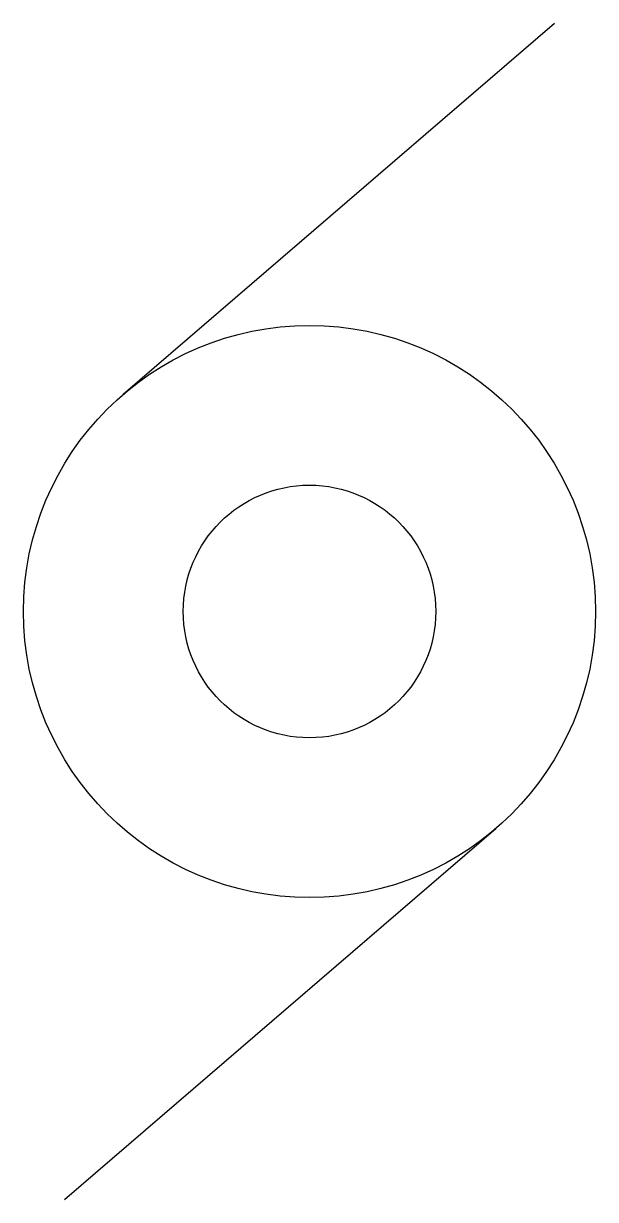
# Model space of a CAD drawing. Extents: x -483.624 to -483.483, y 867.815 to 868.105.
import ezdxf

# ---------------------------------------------------------------- set-up
doc = ezdxf.new("R2010")
doc.units = 0
doc.header["$LTSCALE"] = 96
doc.header["$MEASUREMENT"] = 0
doc.layers.get('0').update_dxf_attribs({"linetype": 'CONTINUOUS'})

msp = doc.modelspace()

# ---------------------------------------------------------------- linework, layer by layer
for p, q in [((-483.49316, 868.10487), (-483.59937, 868.01353)), ((-483.61375, 867.81542), (-483.50754, 867.90676))]:
    msp.add_line(p, q)
for radius in [0.07042, 0.03109]:
    msp.add_circle((-483.55346, 867.96015), radius)

doc.saveas('drawing.dxf')
